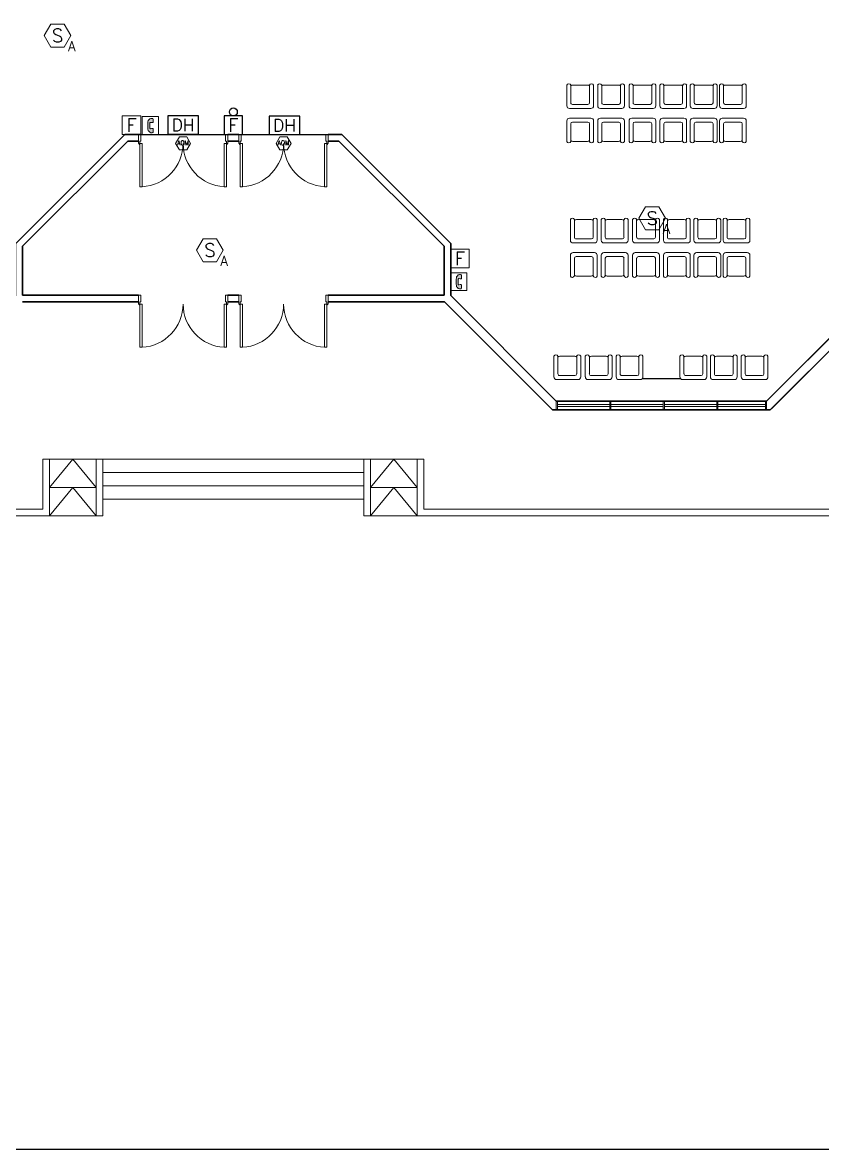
# Model space of a CAD drawing. Extents: x -15 to 256, y 0 to 403.
# Drawn here: x 27.07 to 45.01, y 312.72 to 337.99 of the extents above; entities that cross this region are included whole.
import ezdxf
from ezdxf.enums import TextEntityAlignment as Align

# ---------------------------------------------------------------- set-up
doc = ezdxf.new("R2010")
doc.units = 0
doc.header["$LTSCALE"] = 0.15
doc.layers.get('0').update_dxf_attribs({"color": 252})
for name, color, linetype in [('0 fire alarm', 252, 'Continuous'), ('0 public aadress', 252, 'Continuous'), ('0 sockets', 252, 'Continuous'), ('bound', 252, 'Continuous'), ('C1', 252, 'Continuous')]:
    doc.layers.add(name, color=color, linetype=linetype)
for name, color, linetype, lineweight in [('anal', 252, 'Continuous', 20), ('DOOR', 252, 'Continuous', 20), ('FUR', 252, 'Continuous', 9), ('T-FIRE-B', 4, 'Continuous', 0), ('T-TEXT', 2, 'Continuous', 0), ('wall', 252, 'Continuous', 30)]:
    doc.layers.add(name, color=color, linetype=linetype, lineweight=lineweight)
doc.styles.add('ROMANS', font='ROMANS.shx', dxfattribs={"width": 0.8})
doc.styles.add('TEXT-NFP', font='simplex.shx')

# ---------------------------------------------------------------- blocks, each defined once
blk = doc.blocks.new('D200')
at = {"layer": 'DOOR'}
for points in [[(0.03, 0.2), (0.03, 1.17), (0.08, 1.17), (0.08, 0.2)], [(1.97, 0.2), (1.97, 1.17), (1.92, 1.17), (1.92, 0.2)], [(0.03, 0.2), (0, 0.2), (0, 0), (0.05, 0), (0.05, 0.15), (0.03, 0.15)], [(1.97, 0.2), (2, 0.2), (2, 0), (1.95, 0), (1.95, 0.15), (1.97, 0.15)]]:
    blk.add_lwpolyline(points, close=True, dxfattribs=at)
for centre in [(0.02, 0.21), (1.98, 0.21)]:
    blk.add_circle(centre, 0.01, dxfattribs=at)
for centre, start, end in [((0.027, 0.2), 0, 87.0492), ((1.97, 0.2), 92.9508, 180)]:
    blk.add_arc(centre, 0.971, start, end, dxfattribs=at)
blk = doc.blocks.new('ARCH')
at = {"layer": 'anal'}
for p, q in [((39.041, 329.5), (39.041, 329.3)), ((39.066, 329.5), (39.066, 329.3)), ((40.241, 329.5), (40.241, 329.3)), ((40.266, 329.5), (40.266, 329.3)), ((41.441, 329.5), (41.441, 329.3)), ((41.466, 329.5), (41.466, 329.3)), ((42.641, 329.5), (42.641, 329.3)), ((42.666, 329.5), (42.666, 329.3)), ((43.734, 329.5), (43.734, 329.3)), ((43.759, 329.5), (43.759, 329.3)), ((39.066, 329.425), (40.237, 329.425)), ((39.066, 329.425), (40.237, 329.425)), ((39.066, 329.375), (40.237, 329.375)), ((39.066, 329.375), (40.237, 329.375)), ((40.266, 329.425), (41.437, 329.425)), ((40.266, 329.425), (41.437, 329.425)), ((40.266, 329.375), (41.437, 329.375)), ((40.266, 329.375), (41.437, 329.375)), ((41.466, 329.425), (42.637, 329.425)), ((41.466, 329.425), (42.637, 329.425)), ((41.466, 329.375), (42.637, 329.375)), ((41.466, 329.375), (42.637, 329.375)), ((42.666, 329.425), (43.734, 329.425)), ((42.666, 329.375), (43.734, 329.375)), ((36.075, 328.2), (27.525, 328.2)), ((27.525, 327.075), (27.525, 328.2)), ((27.675, 327.562), (28.2, 328.2)), ((27.675, 326.925), (27.675, 328.2)), ((28.2, 328.2), (28.725, 327.562)), ((28.725, 328.2), (28.725, 326.925)), ((28.875, 328.2), (28.875, 326.925)), ((34.725, 328.2), (34.725, 326.925)), ((34.875, 327.562), (35.4, 328.2)), ((34.875, 328.2), (34.875, 326.925)), ((35.4, 328.2), (35.925, 327.562)), ((35.925, 326.925), (35.925, 328.2)), ((36.075, 327.075), (36.075, 328.2)), ((34.725, 327.9), (28.875, 327.9)), ((27.675, 327.562), (28.725, 327.562)), ((28.2, 327.562), (27.675, 326.925)), ((28.2, 327.562), (28.725, 326.925)), ((34.725, 327.6), (28.875, 327.6)), ((34.875, 326.925), (35.4, 327.562)), ((34.875, 327.562), (35.925, 327.562)), ((35.4, 327.562), (35.925, 326.925)), ((34.725, 327.3), (28.875, 327.3)), ((28.875, 326.925), (5.325, 326.925)), ((27.525, 327.075), (5.475, 327.075)), ((28.725, 326.925), (27.675, 326.925)), ((28.875, 326.925), (28.725, 326.925)), ((58.275, 326.925), (34.725, 326.925)), ((34.875, 326.925), (34.725, 326.925)), ((35.925, 326.925), (34.875, 326.925)), ((58.125, 327.075), (36.075, 327.075))]:
    blk.add_line(p, q, dxfattribs=at)
at = {"layer": 'bound', "color": 2}
blk.add_lwpolyline([(91.902, 377.348), (94.426, 377.348), (94.426, 312.722), (-14.994, 312.722), (-14.994, 377.09), (94.639, 377.09)], dxfattribs=at)
at = {"layer": 'C1'}
blk.add_line((41.833, 330), (40.967, 330), dxfattribs=at)
at = {"layer": 'FUR'}
for p, q in [((39.278, 336.584), (39.278, 336.119)), ((39.368, 336.582), (39.368, 336.187)), ((39.743, 336.584), (39.413, 336.584)), ((39.788, 336.187), (39.788, 336.582)), ((39.878, 336.119), (39.878, 336.584)), ((39.97, 336.584), (39.97, 336.119)), ((40.06, 336.582), (40.06, 336.187)), ((40.435, 336.584), (40.105, 336.584)), ((40.48, 336.187), (40.48, 336.582)), ((40.57, 336.119), (40.57, 336.584)), ((40.674, 336.584), (40.674, 336.119)), ((40.764, 336.582), (40.764, 336.187)), ((41.139, 336.584), (40.809, 336.584)), ((41.184, 336.187), (41.184, 336.582)), ((41.274, 336.119), (41.274, 336.584)), ((41.365, 336.584), (41.365, 336.119)), ((41.455, 336.582), (41.455, 336.187)), ((41.83, 336.584), (41.5, 336.584)), ((41.875, 336.187), (41.875, 336.582)), ((41.965, 336.119), (41.965, 336.584)), ((42.047, 336.584), (42.047, 336.119)), ((42.137, 336.582), (42.137, 336.187)), ((42.512, 336.584), (42.182, 336.584)), ((42.557, 336.187), (42.557, 336.582)), ((42.647, 336.119), (42.647, 336.584)), ((42.703, 336.584), (42.703, 336.119)), ((42.793, 336.582), (42.793, 336.187)), ((43.168, 336.584), (42.838, 336.584)), ((43.213, 336.187), (43.213, 336.582)), ((43.303, 336.119), (43.303, 336.584)), ((39.338, 336.059), (39.818, 336.059)), ((39.405, 336.149), (39.75, 336.149)), ((40.03, 336.059), (40.51, 336.059)), ((40.097, 336.149), (40.442, 336.149)), ((40.734, 336.059), (41.214, 336.059)), ((40.801, 336.149), (41.146, 336.149)), ((41.425, 336.059), (41.905, 336.059)), ((41.493, 336.149), (41.838, 336.149)), ((42.107, 336.059), (42.587, 336.059)), ((42.174, 336.149), (42.519, 336.149)), ((42.763, 336.059), (43.243, 336.059)), ((42.83, 336.149), (43.175, 336.149)), ((39.278, 335.318), (39.278, 335.783)), ((39.338, 335.843), (39.818, 335.843)), ((39.878, 335.783), (39.878, 335.318)), ((39.97, 335.318), (39.97, 335.783)), ((40.03, 335.843), (40.51, 335.843)), ((40.57, 335.783), (40.57, 335.318)), ((40.674, 335.318), (40.674, 335.783)), ((40.734, 335.843), (41.214, 335.843)), ((41.274, 335.783), (41.274, 335.318)), ((41.365, 335.318), (41.365, 335.783)), ((41.425, 335.843), (41.905, 335.843)), ((41.965, 335.783), (41.965, 335.318)), ((42.047, 335.318), (42.047, 335.783)), ((42.107, 335.843), (42.587, 335.843)), ((42.647, 335.783), (42.647, 335.318)), ((42.703, 335.318), (42.703, 335.783)), ((42.763, 335.843), (43.243, 335.843)), ((43.303, 335.783), (43.303, 335.318)), ((39.368, 335.32), (39.368, 335.715)), ((39.405, 335.753), (39.75, 335.753)), ((39.788, 335.715), (39.788, 335.32)), ((40.06, 335.32), (40.06, 335.715)), ((40.097, 335.753), (40.442, 335.753)), ((40.48, 335.715), (40.48, 335.32)), ((40.764, 335.32), (40.764, 335.715)), ((40.801, 335.753), (41.146, 335.753)), ((41.184, 335.715), (41.184, 335.32)), ((41.455, 335.32), (41.455, 335.715)), ((41.493, 335.753), (41.838, 335.753)), ((41.875, 335.715), (41.875, 335.32)), ((42.137, 335.32), (42.137, 335.715)), ((42.174, 335.753), (42.519, 335.753)), ((42.557, 335.715), (42.557, 335.32)), ((42.793, 335.32), (42.793, 335.715)), ((42.83, 335.753), (43.175, 335.753)), ((43.213, 335.715), (43.213, 335.32)), ((39.743, 335.318), (39.413, 335.318)), ((40.435, 335.318), (40.105, 335.318)), ((41.139, 335.318), (40.809, 335.318)), ((41.83, 335.318), (41.5, 335.318)), ((42.512, 335.318), (42.182, 335.318)), ((43.168, 335.318), (42.838, 335.318)), ((39.358, 333.569), (39.358, 333.104)), ((39.448, 333.567), (39.448, 333.172)), ((39.823, 333.569), (39.493, 333.569)), ((39.868, 333.172), (39.868, 333.567)), ((39.958, 333.104), (39.958, 333.569)), ((40.05, 333.569), (40.05, 333.104)), ((40.14, 333.567), (40.14, 333.172)), ((40.515, 333.569), (40.185, 333.569)), ((40.56, 333.172), (40.56, 333.567)), ((40.65, 333.104), (40.65, 333.569)), ((40.754, 333.569), (40.754, 333.104)), ((40.844, 333.567), (40.844, 333.172)), ((41.219, 333.569), (40.889, 333.569)), ((41.264, 333.172), (41.264, 333.567)), ((41.354, 333.104), (41.354, 333.569)), ((41.446, 333.569), (41.446, 333.104)), ((41.536, 333.567), (41.536, 333.172)), ((41.911, 333.569), (41.581, 333.569)), ((41.956, 333.172), (41.956, 333.567)), ((42.046, 333.104), (42.046, 333.569)), ((42.128, 333.569), (42.128, 333.104)), ((42.218, 333.567), (42.218, 333.172)), ((42.593, 333.569), (42.263, 333.569)), ((42.638, 333.172), (42.638, 333.567)), ((42.728, 333.104), (42.728, 333.569)), ((42.783, 333.569), (42.783, 333.104)), ((42.873, 333.567), (42.873, 333.172)), ((43.248, 333.569), (42.918, 333.569)), ((43.293, 333.172), (43.293, 333.567)), ((43.383, 333.104), (43.383, 333.569)), ((39.418, 333.044), (39.898, 333.044)), ((39.486, 333.134), (39.831, 333.134)), ((40.11, 333.044), (40.59, 333.044)), ((40.178, 333.134), (40.523, 333.134)), ((40.814, 333.044), (41.294, 333.044)), ((40.882, 333.134), (41.227, 333.134)), ((41.506, 333.044), (41.986, 333.044)), ((41.573, 333.134), (41.918, 333.134)), ((42.188, 333.044), (42.668, 333.044)), ((42.255, 333.134), (42.6, 333.134)), ((42.843, 333.044), (43.323, 333.044)), ((42.911, 333.134), (43.256, 333.134)), ((39.358, 332.303), (39.358, 332.768)), ((39.418, 332.828), (39.898, 332.828)), ((39.486, 332.738), (39.831, 332.738)), ((39.958, 332.768), (39.958, 332.303)), ((40.05, 332.303), (40.05, 332.768)), ((40.11, 332.828), (40.59, 332.828)), ((40.178, 332.738), (40.523, 332.738)), ((40.65, 332.768), (40.65, 332.303)), ((40.754, 332.303), (40.754, 332.768)), ((40.814, 332.828), (41.294, 332.828)), ((40.882, 332.738), (41.227, 332.738)), ((41.354, 332.768), (41.354, 332.303)), ((41.446, 332.303), (41.446, 332.768)), ((41.506, 332.828), (41.986, 332.828)), ((41.573, 332.738), (41.918, 332.738)), ((42.046, 332.768), (42.046, 332.303)), ((42.128, 332.303), (42.128, 332.768)), ((42.188, 332.828), (42.668, 332.828)), ((42.255, 332.738), (42.6, 332.738)), ((42.728, 332.768), (42.728, 332.303)), ((42.783, 332.303), (42.783, 332.768)), ((42.843, 332.828), (43.323, 332.828)), ((42.911, 332.738), (43.256, 332.738)), ((43.383, 332.768), (43.383, 332.303)), ((39.448, 332.305), (39.448, 332.701)), ((39.868, 332.701), (39.868, 332.305)), ((40.14, 332.305), (40.14, 332.701)), ((40.56, 332.701), (40.56, 332.305)), ((40.844, 332.305), (40.844, 332.701)), ((41.264, 332.701), (41.264, 332.305)), ((41.536, 332.305), (41.536, 332.701)), ((41.956, 332.701), (41.956, 332.305)), ((42.218, 332.305), (42.218, 332.701)), ((42.638, 332.701), (42.638, 332.305)), ((42.873, 332.305), (42.873, 332.701)), ((43.293, 332.701), (43.293, 332.305)), ((39.823, 332.303), (39.493, 332.303)), ((40.515, 332.303), (40.185, 332.303)), ((41.219, 332.303), (40.889, 332.303)), ((41.911, 332.303), (41.581, 332.303)), ((42.593, 332.303), (42.263, 332.303)), ((43.248, 332.303), (42.918, 332.303)), ((38.989, 330.042), (38.989, 330.507)), ((39.079, 330.11), (39.079, 330.505)), ((39.124, 330.507), (39.454, 330.507)), ((39.499, 330.505), (39.499, 330.11)), ((39.589, 330.507), (39.589, 330.042)), ((39.693, 330.042), (39.693, 330.507)), ((39.783, 330.11), (39.783, 330.505)), ((39.828, 330.507), (40.158, 330.507)), ((40.203, 330.505), (40.203, 330.11)), ((40.293, 330.507), (40.293, 330.042)), ((40.385, 330.042), (40.385, 330.507)), ((40.475, 330.11), (40.475, 330.505)), ((40.52, 330.507), (40.85, 330.507)), ((40.895, 330.505), (40.895, 330.11)), ((40.985, 330.507), (40.985, 330.042)), ((41.815, 330.042), (41.815, 330.507)), ((41.905, 330.11), (41.905, 330.505)), ((41.95, 330.507), (42.28, 330.507)), ((42.325, 330.505), (42.325, 330.11)), ((42.415, 330.507), (42.415, 330.042)), ((42.497, 330.042), (42.497, 330.507)), ((42.587, 330.11), (42.587, 330.505)), ((42.632, 330.507), (42.962, 330.507)), ((43.007, 330.505), (43.007, 330.11)), ((43.097, 330.507), (43.097, 330.042)), ((43.189, 330.042), (43.189, 330.507)), ((43.279, 330.11), (43.279, 330.505)), ((43.324, 330.507), (43.654, 330.507)), ((43.699, 330.505), (43.699, 330.11)), ((43.789, 330.507), (43.789, 330.042)), ((39.529, 329.982), (39.049, 329.982)), ((39.461, 330.072), (39.116, 330.072)), ((40.233, 329.982), (39.753, 329.982)), ((40.165, 330.072), (39.82, 330.072)), ((40.925, 329.982), (40.445, 329.982)), ((40.857, 330.072), (40.512, 330.072)), ((42.355, 329.982), (41.875, 329.982)), ((42.288, 330.072), (41.943, 330.072)), ((43.037, 329.982), (42.557, 329.982)), ((42.97, 330.072), (42.625, 330.072)), ((43.729, 329.982), (43.249, 329.982)), ((43.661, 330.072), (43.316, 330.072))]:
    blk.add_line(p, q, dxfattribs=at)
for centre, major_axis, start_param, end_param in [((39.322, 336.567), (-0.0339, 0.0339), 4.256093, 6.69338), ((39.413, 336.524), (-0.0424, 0.0424), -0.785398, 0.062664), ((39.743, 336.524), (0.0424, 0.0424), 6.220521, 7.068583), ((39.833, 336.567), (0.0339, 0.0339), 5.87299, 8.310278), ((40.014, 336.567), (-0.0339, 0.0339), 4.256093, 6.69338), ((40.105, 336.524), (-0.0424, 0.0424), -0.785398, 0.062664), ((40.435, 336.524), (0.0424, 0.0424), 6.220521, 7.068583), ((40.525, 336.567), (0.0339, 0.0339), 5.87299, 8.310278), ((40.718, 336.567), (-0.0339, 0.0339), 4.256093, 6.69338), ((40.809, 336.524), (-0.0424, 0.0424), -0.785398, 0.062664), ((41.139, 336.524), (0.0424, 0.0424), 6.220521, 7.068583), ((41.229, 336.567), (0.0339, 0.0339), 5.87299, 8.310278), ((41.41, 336.567), (-0.0339, 0.0339), 4.256093, 6.69338), ((41.5, 336.524), (-0.0424, 0.0424), -0.785398, 0.062664), ((41.83, 336.524), (0.0424, 0.0424), 6.220521, 7.068583), ((41.921, 336.567), (0.0339, 0.0339), 5.87299, 8.310278), ((42.092, 336.567), (-0.0339, 0.0339), 4.256093, 6.69338), ((42.182, 336.524), (-0.0424, 0.0424), -0.785398, 0.062664), ((42.512, 336.524), (0.0424, 0.0424), 6.220521, 7.068583), ((42.602, 336.567), (0.0339, 0.0339), 5.87299, 8.310278), ((42.747, 336.567), (-0.0339, 0.0339), 4.256093, 6.69338), ((42.838, 336.524), (-0.0424, 0.0424), -0.785398, 0.062664), ((43.168, 336.524), (0.0424, 0.0424), 6.220521, 7.068583), ((43.258, 336.567), (0.0339, 0.0339), 5.87299, 8.310278), ((39.338, 336.119), (-0.0424, 0.0424), 0.785398, 2.356194), ((39.405, 336.187), (0.0265, 0.0265), 2.356194, 3.926991), ((39.75, 336.187), (0.0265, 0.0265), 3.926991, 5.497787), ((39.818, 336.119), (0.0424, 0.0424), 3.926991, 5.497787), ((40.03, 336.119), (-0.0424, 0.0424), 0.785398, 2.356194), ((40.097, 336.187), (0.0265, 0.0265), 2.356194, 3.926991), ((40.442, 336.187), (0.0265, 0.0265), 3.926991, 5.497787), ((40.51, 336.119), (0.0424, 0.0424), 3.926991, 5.497787), ((40.734, 336.119), (-0.0424, 0.0424), 0.785398, 2.356194), ((40.801, 336.187), (0.0265, 0.0265), 2.356194, 3.926991), ((41.146, 336.187), (0.0265, 0.0265), 3.926991, 5.497787), ((41.214, 336.119), (0.0424, 0.0424), 3.926991, 5.497787), ((41.425, 336.119), (-0.0424, 0.0424), 0.785398, 2.356194), ((41.493, 336.187), (0.0265, 0.0265), 2.356194, 3.926991), ((41.838, 336.187), (0.0265, 0.0265), 3.926991, 5.497787), ((41.905, 336.119), (0.0424, 0.0424), 3.926991, 5.497787), ((42.107, 336.119), (-0.0424, 0.0424), 0.785398, 2.356194), ((42.174, 336.187), (0.0265, 0.0265), 2.356194, 3.926991), ((42.519, 336.187), (0.0265, 0.0265), 3.926991, 5.497787), ((42.587, 336.119), (0.0424, 0.0424), 3.926991, 5.497787), ((42.763, 336.119), (-0.0424, 0.0424), 0.785398, 2.356194), ((42.83, 336.187), (0.0265, 0.0265), 2.356194, 3.926991), ((43.175, 336.187), (0.0265, 0.0265), 3.926991, 5.497787), ((43.243, 336.119), (0.0424, 0.0424), 3.926991, 5.497787), ((39.403, 333.552), (-0.0339, 0.0339), 4.256093, 6.69338), ((39.493, 333.509), (-0.0424, 0.0424), -0.785398, 0.062664), ((39.823, 333.509), (0.0424, 0.0424), 6.220521, 7.068583), ((39.914, 333.552), (0.0339, 0.0339), 5.87299, 8.310278), ((40.095, 333.552), (-0.0339, 0.0339), 4.256093, 6.69338), ((40.185, 333.509), (-0.0424, 0.0424), -0.785398, 0.062664), ((40.515, 333.509), (0.0424, 0.0424), 6.220521, 7.068583), ((40.606, 333.552), (0.0339, 0.0339), 5.87299, 8.310278), ((40.799, 333.552), (-0.0339, 0.0339), 4.256093, 6.69338), ((40.889, 333.509), (-0.0424, 0.0424), -0.785398, 0.062664), ((41.219, 333.509), (0.0424, 0.0424), 6.220521, 7.068583), ((41.309, 333.552), (0.0339, 0.0339), 5.87299, 8.310278), ((41.491, 333.552), (-0.0339, 0.0339), 4.256093, 6.69338), ((41.581, 333.509), (-0.0424, 0.0424), -0.785398, 0.062664), ((41.911, 333.509), (0.0424, 0.0424), 6.220521, 7.068583), ((42.001, 333.552), (0.0339, 0.0339), 5.87299, 8.310278), ((42.172, 333.552), (-0.0339, 0.0339), 4.256093, 6.69338), ((42.263, 333.509), (-0.0424, 0.0424), -0.785398, 0.062664), ((42.593, 333.509), (0.0424, 0.0424), 6.220521, 7.068583), ((42.683, 333.552), (0.0339, 0.0339), 5.87299, 8.310278), ((42.828, 333.552), (-0.0339, 0.0339), 4.256093, 6.69338), ((42.918, 333.509), (-0.0424, 0.0424), -0.785398, 0.062664), ((43.248, 333.509), (0.0424, 0.0424), 6.220521, 7.068583), ((43.339, 333.552), (0.0339, 0.0339), 5.87299, 8.310278), ((39.418, 333.104), (-0.0424, 0.0424), 0.785398, 2.356194), ((39.486, 333.172), (0.0265, 0.0265), 2.356194, 3.926991), ((39.831, 333.172), (0.0265, 0.0265), 3.926991, 5.497787), ((39.898, 333.104), (0.0424, 0.0424), 3.926991, 5.497787), ((40.11, 333.104), (-0.0424, 0.0424), 0.785398, 2.356194), ((40.178, 333.172), (0.0265, 0.0265), 2.356194, 3.926991), ((40.523, 333.172), (0.0265, 0.0265), 3.926991, 5.497787), ((40.59, 333.104), (0.0424, 0.0424), 3.926991, 5.497787), ((40.814, 333.104), (-0.0424, 0.0424), 0.785398, 2.356194), ((40.882, 333.172), (0.0265, 0.0265), 2.356194, 3.926991), ((41.227, 333.172), (0.0265, 0.0265), 3.926991, 5.497787), ((41.294, 333.104), (0.0424, 0.0424), 3.926991, 5.497787), ((41.506, 333.104), (-0.0424, 0.0424), 0.785398, 2.356194), ((41.573, 333.172), (0.0265, 0.0265), 2.356194, 3.926991), ((41.918, 333.172), (0.0265, 0.0265), 3.926991, 5.497787), ((41.986, 333.104), (0.0424, 0.0424), 3.926991, 5.497787), ((42.188, 333.104), (-0.0424, 0.0424), 0.785398, 2.356194), ((42.255, 333.172), (0.0265, 0.0265), 2.356194, 3.926991), ((42.6, 333.172), (0.0265, 0.0265), 3.926991, 5.497787), ((42.668, 333.104), (0.0424, 0.0424), 3.926991, 5.497787), ((42.843, 333.104), (-0.0424, 0.0424), 0.785398, 2.356194), ((42.911, 333.172), (0.0265, 0.0265), 2.356194, 3.926991), ((43.256, 333.172), (0.0265, 0.0265), 3.926991, 5.497787), ((43.323, 333.104), (0.0424, 0.0424), 3.926991, 5.497787)]:
    blk.add_ellipse(centre, major_axis=major_axis, ratio=1, start_param=start_param, end_param=end_param, dxfattribs=at)
at = {"layer": 'FUR', "extrusion": (0, 0, -1)}
for centre, major_axis, start_param, end_param in [((39.338, 335.783), (0.0424, 0.0424), 3.926991, 5.497787), ((39.818, 335.783), (-0.0424, 0.0424), 0.785398, 2.356194), ((40.03, 335.783), (0.0424, 0.0424), 3.926991, 5.497787), ((40.51, 335.783), (-0.0424, 0.0424), 0.785398, 2.356194), ((40.734, 335.783), (0.0424, 0.0424), 3.926991, 5.497787), ((41.214, 335.783), (-0.0424, 0.0424), 0.785398, 2.356194), ((41.425, 335.783), (0.0424, 0.0424), 3.926991, 5.497787), ((41.905, 335.783), (-0.0424, 0.0424), 0.785398, 2.356194), ((42.107, 335.783), (0.0424, 0.0424), 3.926991, 5.497787), ((42.587, 335.783), (-0.0424, 0.0424), 0.785398, 2.356194), ((42.763, 335.783), (0.0424, 0.0424), 3.926991, 5.497787), ((43.243, 335.783), (-0.0424, 0.0424), 0.785398, 2.356194), ((39.405, 335.715), (0.0265, 0.0265), 3.926991, 5.497787), ((39.75, 335.715), (0.0265, 0.0265), -0.785398, 0.785398), ((40.097, 335.715), (0.0265, 0.0265), 3.926991, 5.497787), ((40.442, 335.715), (0.0265, 0.0265), -0.785398, 0.785398), ((40.801, 335.715), (0.0265, 0.0265), 3.926991, 5.497787), ((41.146, 335.715), (0.0265, 0.0265), -0.785398, 0.785398), ((41.493, 335.715), (0.0265, 0.0265), 3.926991, 5.497787), ((41.838, 335.715), (0.0265, 0.0265), -0.785398, 0.785398), ((42.174, 335.715), (0.0265, 0.0265), 3.926991, 5.497787), ((42.519, 335.715), (0.0265, 0.0265), -0.785398, 0.785398), ((42.83, 335.715), (0.0265, 0.0265), 3.926991, 5.497787), ((43.175, 335.715), (0.0265, 0.0265), -0.785398, 0.785398), ((39.322, 335.335), (0.0339, 0.0339), 1.1145, 3.551788), ((39.413, 335.378), (0.0424, 0.0424), 2.356194, 3.204257), ((39.743, 335.378), (-0.0424, 0.0424), 3.078929, 3.926991), ((39.833, 335.335), (-0.0339, 0.0339), 2.731397, 5.168685), ((40.014, 335.335), (0.0339, 0.0339), 1.1145, 3.551788), ((40.105, 335.378), (0.0424, 0.0424), 2.356194, 3.204257), ((40.435, 335.378), (-0.0424, 0.0424), 3.078929, 3.926991), ((40.525, 335.335), (-0.0339, 0.0339), 2.731397, 5.168685), ((40.718, 335.335), (0.0339, 0.0339), 1.1145, 3.551788), ((40.809, 335.378), (0.0424, 0.0424), 2.356194, 3.204257), ((41.139, 335.378), (-0.0424, 0.0424), 3.078929, 3.926991), ((41.229, 335.335), (-0.0339, 0.0339), 2.731397, 5.168685), ((41.41, 335.335), (0.0339, 0.0339), 1.1145, 3.551788), ((41.5, 335.378), (0.0424, 0.0424), 2.356194, 3.204257), ((41.83, 335.378), (-0.0424, 0.0424), 3.078929, 3.926991), ((41.921, 335.335), (-0.0339, 0.0339), 2.731397, 5.168685), ((42.092, 335.335), (0.0339, 0.0339), 1.1145, 3.551788), ((42.182, 335.378), (0.0424, 0.0424), 2.356194, 3.204257), ((42.512, 335.378), (-0.0424, 0.0424), 3.078929, 3.926991), ((42.602, 335.335), (-0.0339, 0.0339), 2.731397, 5.168685), ((42.747, 335.335), (0.0339, 0.0339), 1.1145, 3.551788), ((42.838, 335.378), (0.0424, 0.0424), 2.356194, 3.204257), ((43.168, 335.378), (-0.0424, 0.0424), 3.078929, 3.926991), ((43.258, 335.335), (-0.0339, 0.0339), 2.731397, 5.168685), ((39.418, 332.768), (0.0424, 0.0424), 3.926991, 5.497787), ((39.486, 332.701), (0.0265, 0.0265), 3.926991, 5.497787), ((39.831, 332.701), (0.0265, 0.0265), -0.785398, 0.785398), ((39.898, 332.768), (-0.0424, 0.0424), 0.785398, 2.356194), ((40.11, 332.768), (0.0424, 0.0424), 3.926991, 5.497787), ((40.178, 332.701), (0.0265, 0.0265), 3.926991, 5.497787), ((40.523, 332.701), (0.0265, 0.0265), -0.785398, 0.785398), ((40.59, 332.768), (-0.0424, 0.0424), 0.785398, 2.356194), ((40.814, 332.768), (0.0424, 0.0424), 3.926991, 5.497787), ((40.882, 332.701), (0.0265, 0.0265), 3.926991, 5.497787), ((41.227, 332.701), (0.0265, 0.0265), -0.785398, 0.785398), ((41.294, 332.768), (-0.0424, 0.0424), 0.785398, 2.356194), ((41.506, 332.768), (0.0424, 0.0424), 3.926991, 5.497787), ((41.573, 332.701), (0.0265, 0.0265), 3.926991, 5.497787), ((41.918, 332.701), (0.0265, 0.0265), -0.785398, 0.785398), ((41.986, 332.768), (-0.0424, 0.0424), 0.785398, 2.356194), ((42.188, 332.768), (0.0424, 0.0424), 3.926991, 5.497787), ((42.255, 332.701), (0.0265, 0.0265), 3.926991, 5.497787), ((42.6, 332.701), (0.0265, 0.0265), -0.785398, 0.785398), ((42.668, 332.768), (-0.0424, 0.0424), 0.785398, 2.356194), ((42.843, 332.768), (0.0424, 0.0424), 3.926991, 5.497787), ((42.911, 332.701), (0.0265, 0.0265), 3.926991, 5.497787), ((43.256, 332.701), (0.0265, 0.0265), -0.785398, 0.785398), ((43.323, 332.768), (-0.0424, 0.0424), 0.785398, 2.356194), ((39.403, 332.321), (0.0339, 0.0339), 1.1145, 3.551788), ((39.493, 332.363), (0.0424, 0.0424), 2.356194, 3.204257), ((39.823, 332.363), (-0.0424, 0.0424), 3.078929, 3.926991), ((39.914, 332.321), (-0.0339, 0.0339), 2.731397, 5.168685), ((40.095, 332.321), (0.0339, 0.0339), 1.1145, 3.551788), ((40.185, 332.363), (0.0424, 0.0424), 2.356194, 3.204257), ((40.515, 332.363), (-0.0424, 0.0424), 3.078929, 3.926991), ((40.606, 332.321), (-0.0339, 0.0339), 2.731397, 5.168685), ((40.799, 332.321), (0.0339, 0.0339), 1.1145, 3.551788), ((40.889, 332.363), (0.0424, 0.0424), 2.356194, 3.204257), ((41.219, 332.363), (-0.0424, 0.0424), 3.078929, 3.926991), ((41.309, 332.321), (-0.0339, 0.0339), 2.731397, 5.168685), ((41.491, 332.321), (0.0339, 0.0339), 1.1145, 3.551788), ((41.581, 332.363), (0.0424, 0.0424), 2.356194, 3.204257), ((41.911, 332.363), (-0.0424, 0.0424), 3.078929, 3.926991), ((42.001, 332.321), (-0.0339, 0.0339), 2.731397, 5.168685), ((42.172, 332.321), (0.0339, 0.0339), 1.1145, 3.551788), ((42.263, 332.363), (0.0424, 0.0424), 2.356194, 3.204257), ((42.593, 332.363), (-0.0424, 0.0424), 3.078929, 3.926991), ((42.683, 332.321), (-0.0339, 0.0339), 2.731397, 5.168685), ((42.828, 332.321), (0.0339, 0.0339), 1.1145, 3.551788), ((42.918, 332.363), (0.0424, 0.0424), 2.356194, 3.204257), ((43.248, 332.363), (-0.0424, 0.0424), 3.078929, 3.926991), ((43.339, 332.321), (-0.0339, 0.0339), 2.731397, 5.168685), ((39.034, 330.49), (-0.0339, 0.0339), 5.87299, 8.310278), ((39.124, 330.447), (-0.0424, 0.0424), 6.220521, 7.068583), ((39.454, 330.447), (0.0424, 0.0424), -0.785398, 0.062664), ((39.544, 330.49), (0.0339, 0.0339), 4.256093, 6.69338), ((39.737, 330.49), (-0.0339, 0.0339), 5.87299, 8.310278), ((39.828, 330.447), (-0.0424, 0.0424), 6.220521, 7.068583), ((40.158, 330.447), (0.0424, 0.0424), -0.785398, 0.062664), ((40.248, 330.49), (0.0339, 0.0339), 4.256093, 6.69338), ((40.429, 330.49), (-0.0339, 0.0339), 5.87299, 8.310278), ((40.52, 330.447), (-0.0424, 0.0424), 6.220521, 7.068583), ((40.85, 330.447), (0.0424, 0.0424), -0.785398, 0.062664), ((40.94, 330.49), (0.0339, 0.0339), 4.256093, 6.69338), ((41.86, 330.49), (-0.0339, 0.0339), 5.87299, 8.310278), ((41.95, 330.447), (-0.0424, 0.0424), 6.220521, 7.068583), ((42.28, 330.447), (0.0424, 0.0424), -0.785398, 0.062664), ((42.371, 330.49), (0.0339, 0.0339), 4.256093, 6.69338), ((42.542, 330.49), (-0.0339, 0.0339), 5.87299, 8.310278), ((42.632, 330.447), (-0.0424, 0.0424), 6.220521, 7.068583), ((42.962, 330.447), (0.0424, 0.0424), -0.785398, 0.062664), ((43.052, 330.49), (0.0339, 0.0339), 4.256093, 6.69338), ((43.234, 330.49), (-0.0339, 0.0339), 5.87299, 8.310278), ((43.324, 330.447), (-0.0424, 0.0424), 6.220521, 7.068583), ((43.654, 330.447), (0.0424, 0.0424), -0.785398, 0.062664), ((43.744, 330.49), (0.0339, 0.0339), 4.256093, 6.69338), ((39.049, 330.042), (-0.0424, 0.0424), 3.926991, 5.497787), ((39.116, 330.11), (0.0265, 0.0265), 2.356194, 3.926991), ((39.461, 330.11), (0.0265, 0.0265), 0.785398, 2.356194), ((39.529, 330.042), (0.0424, 0.0424), 0.785398, 2.356194), ((39.753, 330.042), (-0.0424, 0.0424), 3.926991, 5.497787), ((39.82, 330.11), (0.0265, 0.0265), 2.356194, 3.926991), ((40.165, 330.11), (0.0265, 0.0265), 0.785398, 2.356194), ((40.233, 330.042), (0.0424, 0.0424), 0.785398, 2.356194), ((40.445, 330.042), (-0.0424, 0.0424), 3.926991, 5.497787), ((40.512, 330.11), (0.0265, 0.0265), 2.356194, 3.926991), ((40.857, 330.11), (0.0265, 0.0265), 0.785398, 2.356194), ((40.925, 330.042), (0.0424, 0.0424), 0.785398, 2.356194), ((41.875, 330.042), (-0.0424, 0.0424), 3.926991, 5.497787), ((41.943, 330.11), (0.0265, 0.0265), 2.356194, 3.926991), ((42.288, 330.11), (0.0265, 0.0265), 0.785398, 2.356194), ((42.355, 330.042), (0.0424, 0.0424), 0.785398, 2.356194), ((42.557, 330.042), (-0.0424, 0.0424), 3.926991, 5.497787), ((42.625, 330.11), (0.0265, 0.0265), 2.356194, 3.926991), ((42.97, 330.11), (0.0265, 0.0265), 0.785398, 2.356194), ((43.037, 330.042), (0.0424, 0.0424), 0.785398, 2.356194), ((43.249, 330.042), (-0.0424, 0.0424), 3.926991, 5.497787), ((43.316, 330.11), (0.0265, 0.0265), 2.356194, 3.926991), ((43.661, 330.11), (0.0265, 0.0265), 0.785398, 2.356194), ((43.729, 330.042), (0.0424, 0.0424), 0.785398, 2.356194)]:
    blk.add_ellipse(centre, major_axis=major_axis, ratio=1, start_param=start_param, end_param=end_param, dxfattribs=at)
at = {"layer": 'wall'}
for p, q in [((29.369, 335.475), (26.925, 333.031)), ((29.431, 335.325), (27.075, 332.969)), ((29.725, 335.475), (29.369, 335.475)), ((29.675, 335.325), (29.431, 335.325)), ((31.925, 335.475), (31.675, 335.475)), ((31.925, 335.325), (31.675, 335.325)), ((34.231, 335.475), (33.925, 335.475)), ((34.169, 335.325), (33.925, 335.325)), ((36.525, 332.969), (34.169, 335.325)), ((36.675, 333.031), (34.231, 335.475)), ((36.675, 331.866), (36.675, 333.031)), ((27.075, 332.969), (27.075, 331.875)), ((36.525, 331.875), (36.525, 332.969)), ((29.675, 331.875), (27.075, 331.875)), ((29.675, 331.725), (27.075, 331.725)), ((31.925, 331.875), (31.675, 331.875)), ((31.925, 331.725), (31.675, 331.725)), ((36.525, 331.875), (33.925, 331.875)), ((36.534, 331.725), (33.925, 331.725)), ((38.959, 329.3), (36.534, 331.725)), ((39.041, 329.5), (36.675, 331.866)), ((46.125, 331.866), (43.759, 329.5)), ((46, 331.741), (43.759, 329.5)), ((46.2, 331.659), (43.871, 329.329)), ((46, 331.459), (43.841, 329.3)), ((43.759, 329.5), (39.041, 329.5)), ((43.759, 329.5), (39.041, 329.5)), ((43.841, 329.3), (38.959, 329.3))]:
    blk.add_line(p, q, dxfattribs=at)
at = {"layer": 'DOOR', "xscale": -1, "rotation": 180}
for p in [(29.675, 335.475), (29.675, 331.875)]:
    blk.add_blockref('D200', p, dxfattribs=at)
at = {"layer": 'DOOR', "rotation": 180}
for p in [(33.925, 335.475), (33.925, 331.875)]:
    blk.add_blockref('D200', p, dxfattribs=at)
blk = doc.blocks.new('dressable smoke detectore above false ceiling')
blk.add_lwpolyline([(200, 0), (100, 173), (-100, 173), (-200, 0), (-100, -173), (100, -173)], close=True)
at = {"layer": 'T-TEXT', "style": 'ROMANS'}
blk.add_attdef('S', text='', height=200, dxfattribs=at).set_placement((0, 0, 0), align=Align.MIDDLE)
blk.add_attdef('A', text='', height=150, dxfattribs=at).set_placement((215, -161), align=Align.MIDDLE_CENTER)
blk = doc.blocks.new('*U107')
blk.add_lwpolyline([(-140, -280), (140, -280), (140, 0), (-140, 0)], close=True)
at = {"layer": 'T-TEXT', "style": 'TEXT-NFP'}
blk.add_attdef('F', text='', height=200, dxfattribs=at).set_placement((0, -140, 0), align=Align.MIDDLE)
blk = doc.blocks.new('*U60')
h = blk.add_hatch(color=256)
h.dxf.hatch_style = 1
edge = h.paths.add_edge_path()
edge.add_arc((33, 257), 14.1, 13.6021, 92.3161)
edge.add_line((32, 271), (11, 271))
edge.add_arc((13, 231), 40.2, 92.7442, 154.2215)
edge.add_arc((-28, 250), 4.89, 309.2722, 334.2215, ccw=False)
edge.add_arc((-64, 281), 52.1, 306.6096, 318.7251, ccw=False)
edge.add_arc((-30, 235), 4.89, 115.3605, 167.8134)
edge.add_arc((352, 152), 396, 167.8076, 180.2975)
edge.add_arc((348, 148), 392, 179.7012, 192.2669)
edge.add_arc((-30, 66), 4.89, 193.2566, 244.6491)
edge.add_arc((-67, 18), 54.9, 39.8251, 51.6228, ccw=False)
edge.add_arc((-28, 50), 4.89, 25.7785, 50.7278, ccw=False)
edge.add_arc((13, 69), 40.2, 205.7785, 267.2558)
edge.add_line((11, 29), (32, 29))
edge.add_arc((33, 43), 14.1, 267.6839, 346.3979)
edge.add_arc((-161, 67), 209, 352.6045, 365.9008)
edge.add_arc((13, 87), 34.4, 1.9401, 17.7739)
edge.add_arc((41, 96), 4.89, 18.4909, 87.0716)
edge.add_arc((30, 28), 74.3, 81.4234, 109.9904)
edge.add_arc((2, 102), 4.89, 250.3513, 295.2423, ccw=False)
edge.add_arc((1, 106), 8.65, 174.514, 266.9586, ccw=False)
edge.add_arc((-1022, 147), 1015, 357.7161, 360.1614)
edge.add_arc((-1022, 153), 1015, 359.8386, 362.2839)
edge.add_arc((3, 194), 10.1, 100.6325, 185.9952, ccw=False)
edge.add_arc((2, 200), 4.89, 64.7577, 109.6487, ccw=False)
edge.add_arc((33, 273), 75, 247.791, 276.6818)
edge.add_arc((41, 204), 4.89, 279.9761, 341.5091)
edge.add_arc((13, 213), 34.4, 342.2261, 358.0599)
edge.add_arc((-161, 233), 209, 354.0992, 367.3955)
for p, q in [((137, 300), (-137, 300)), ((-137, 300), (-137, 0)), ((137, 0), (137, 300)), ((-137, 0), (137, 0))]:
    blk.add_line(p, q)
blk.add_lwpolyline([(46, 260, 0.357628), (32, 271), (11, 271, 0.27487), (-23, 248, -0.109294), (-24, 247, -0.052913), (-33, 239, 0.232951), (-35, 236, 0.054551), (-44, 150, 0.054883), (-35, 65, 0.228078), (-33, 61, -0.051523), (-24, 53, -0.109294), (-23, 52, 0.27487), (11, 29), (32, 29, 0.357628), (46, 40, 0.058081), (47, 88, 0.069198), (45, 98, 0.308503), (41, 101, 0.125296), (4, 97, -0.198418), (1, 97, -0.426767), (-7, 107, 0.01067), (-7, 150, 0.01067), (-7, 193, -0.390702), (1, 204, -0.198418), (4, 204, 0.126732), (42, 199, 0.275132), (45, 202, 0.069198), (47, 212, 0.058081)], format="xyb", close=True)
blk = doc.blocks.new('door holder')
blk.add_lwpolyline([(250, 0), (250, 300), (-250, 300), (-250, 0)], close=True)
at = {"layer": 'T-TEXT', "style": 'TEXT-NFP'}
blk.add_attdef('DH', text='', height=200, dxfattribs=at).set_placement((0, 150, 0), align=Align.MIDDLE)
blk = doc.blocks.new('fire alarm siren')
at = {"color": 2}
blk.add_lwpolyline([(-140, 0), (140, 0), (140, 280), (-140, 280)], close=True, dxfattribs=at)
blk.add_circle((0, 340), 60, dxfattribs=at)
at = {"layer": 'T-TEXT', "color": 2, "style": 'TEXT-NFP'}
blk.add_attdef('F', text='', height=200, dxfattribs=at).set_placement((0, 140, 0), align=Align.MIDDLE)
blk = doc.blocks.new('*U132')
blk.add_lwpolyline([(231, 200), (115, 400), (-115, 400), (-231, 200), (-115, 0), (115, 0)], close=True)
at = {"layer": 'T-TEXT', "style": 'TEXT-NFP', "width": 0.75}
blk.add_attdef('AOM', text='', height=150, dxfattribs=at).set_placement((0, 200, 0), align=Align.MIDDLE)

msp = doc.modelspace()

# ---------------------------------------------------------------- linework, layer by layer
at = {"layer": '0 public aadress', "color": 3}
msp.add_lwpolyline([(46.275, 370.125), (15.075, 370.125), (15.075, 365.325), (13.275, 365.325), (13.275, 360.675), (15.075, 360.675), (15.075, 339.075), (17.481, 339.103), (17.475, 331.866), (19.866, 329.5), (24.559, 329.5), (26.925, 331.866), (26.925, 333.031), (29.369, 335.475), (34.231, 335.475), (36.675, 333.031), (36.675, 331.866), (39.041, 329.5), (43.759, 329.5), (46.125, 331.866)], dxfattribs=at)

# ---------------------------------------------------------------- block references
at = {"layer": '0 fire alarm', "color": 3}
for name, p, xscale, yscale, zscale, values in [('fire alarm siren', (31.8, 335.475), 0.001488, 0.001488, 0.001488, {'F': 'F'}), ('door holder', (30.674, 335.481), 0.001374, 0.001374, 0.001374, {'DH': 'DH'}), ('door holder', (32.947, 335.475), 0.001374, 0.001374, 0.001374, {'DH': 'DH'})]:
    msp.add_blockref(name, p, dxfattribs=dict(at, xscale=xscale, yscale=yscale, zscale=zscale)).add_auto_attribs(values)
at = {"layer": '0 sockets', "color": 3}
msp.add_blockref('ARCH', (0, 0), dxfattribs=at)
at = {"layer": 'T-FIRE-B', "xscale": 0.001487761816891826, "yscale": 0.001487761816891826, "zscale": 0.001487761816891826}
for name, p, values in [('dressable smoke detectore above false ceiling', (27.858, 337.694), {'S': 'S', 'A': 'A'}), ('*U107', (29.519, 335.892), {'F': 'F'}), ('dressable smoke detectore above false ceiling', (41.192, 333.597), {'S': 'S', 'A': 'A'}), ('dressable smoke detectore above false ceiling', (31.275, 332.882), {'S': 'S', 'A': 'A'}), ('*U107', (36.88, 332.904), {'F': 'F'})]:
    msp.add_blockref(name, p, dxfattribs=at).add_auto_attribs(values)
at = {"layer": 'T-FIRE-B', "xscale": 0.001326103487042799, "yscale": 0.001326103487042799, "zscale": 0.001326103487042799}
for p in [(29.938, 335.478), (36.854, 331.976)]:
    msp.add_blockref('*U60', p, dxfattribs=at)
at = {"layer": 'T-FIRE-B'}
ref = msp.add_blockref('*U132', (30.674, 335.129), dxfattribs=dict(at, xscale=0.000728840559381299, yscale=0.000728840559381299, zscale=0.000728840559381299))
ref.add_attrib('AOM', 'AOM', dxfattribs={"layer": 'T-TEXT', "height": 0.1093, "rotation": 360, "style": 'TEXT-NFP', "width": 0.75}).set_placement((30.672, 335.288), align=Align.MIDDLE)
ref = msp.add_blockref('*U132', (32.926, 335.129), dxfattribs=dict(at, xscale=0.000728840559381299, yscale=0.000728840559381299, zscale=0.000728840559381299))
ref.add_attrib('AOM', 'AOM', dxfattribs={"layer": 'T-TEXT', "height": 0.1093, "rotation": 360, "style": 'TEXT-NFP', "width": 0.75}).set_placement((32.925, 335.288), align=Align.MIDDLE)

doc.saveas('drawing.dxf')
